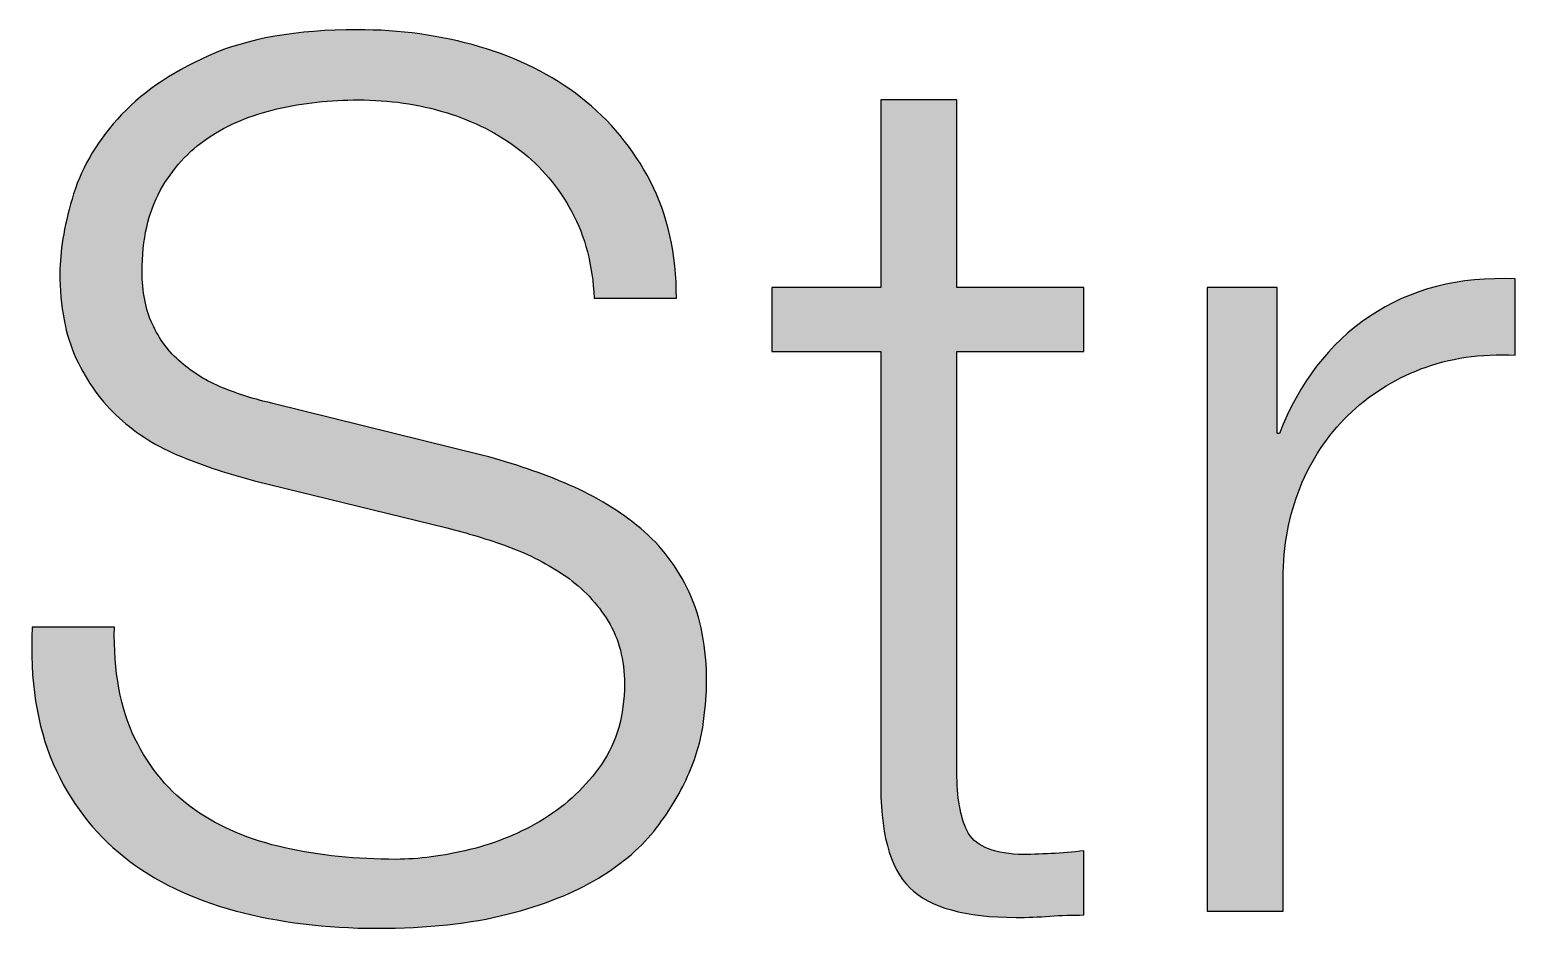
# Paper-space layout 'A3mask' of a CAD drawing. Extents: x 0 to 394, y 0 to 277.
# Drawn here: x 318.947 to 322.327, y 39.345 to 41.388 of the extents above; entities that cross this region are included whole.
import ezdxf
from ezdxf.enums import TextEntityAlignment as Align

# ---------------------------------------------------------------- set-up
doc = ezdxf.new("R2010")
doc.units = 0
doc.layers.get('0').update_dxf_attribs({"linetype": 'CONTINUOUS'})
doc.layers.get('Defpoints').update_dxf_attribs({"linetype": 'CONTINUOUS'})
doc.layers.add('JPP_Mask', color=7, linetype='CONTINUOUS')
doc.styles.add('JPP', font='arial.ttf')

# ---------------------------------------------------------------- blocks, each defined once
blk = doc.blocks.new('A3mask')
at = {"true_color": 0x004a91}
h = blk.add_hatch(color=154, dxfattribs=at)
edge = h.paths.add_edge_path()
edge.add_spline(control_points=[(320.3732, 39.5729), (320.4053, 39.6152), (320.43, 39.6568), (320.4475, 39.6981)], knot_values=[44, 44, 44, 44, 45, 45, 45, 45], degree=3, periodic=0)
edge.add_spline(control_points=[(320.4475, 39.6981), (320.4649, 39.7393), (320.4759, 39.7783), (320.4805, 39.815)], knot_values=[43, 43, 43, 43, 44, 44, 44, 44], degree=3, periodic=0)
edge.add_spline(control_points=[(320.4805, 39.815), (320.485, 39.8516), (320.4874, 39.8811), (320.4874, 39.903)], knot_values=[42, 42, 42, 42, 43, 43, 43, 43], degree=3, periodic=0)
edge.add_spline(control_points=[(320.4874, 39.903), (320.4874, 39.9837), (320.474, 40.0524), (320.4475, 40.1093)], knot_values=[41, 41, 41, 41, 42, 42, 42, 42], degree=3, periodic=0)
edge.add_spline(control_points=[(320.4475, 40.1093), (320.4208, 40.1662), (320.3842, 40.2143), (320.3375, 40.2537), (320.2907, 40.2932), (320.2366, 40.3261), (320.1752, 40.3527)], knot_values=[39, 39, 39, 39, 40, 40, 40, 41, 41, 41, 41], degree=3, periodic=0)
edge.add_spline(control_points=[(320.1752, 40.3527), (320.1137, 40.3793), (320.0482, 40.4018), (319.9785, 40.42)], knot_values=[38, 38, 38, 38, 39, 39, 39, 39], degree=3, periodic=0)
edge.add_spline(control_points=[(319.9785, 40.42), (319.9785, 40.42), (319.4999, 40.5384), (319.4999, 40.5384), (319.4596, 40.5475), (319.4215, 40.5594), (319.3858, 40.5741)], knot_values=[36, 36, 36, 36, 37, 37, 37, 38, 38, 38, 38], degree=3, periodic=0)
edge.add_spline(control_points=[(319.3858, 40.5741), (319.35, 40.5888), (319.3184, 40.608), (319.2909, 40.6319)], knot_values=[35, 35, 35, 35, 36, 36, 36, 36], degree=3, periodic=0)
edge.add_spline(control_points=[(319.2909, 40.6319), (319.2634, 40.6557), (319.2418, 40.6846), (319.2262, 40.7185), (319.2106, 40.7524), (319.2029, 40.7924), (319.2029, 40.8382)], knot_values=[33, 33, 33, 33, 34, 34, 34, 35, 35, 35, 35], degree=3, periodic=0)
edge.add_spline(control_points=[(319.2029, 40.8382), (319.2029, 40.9115), (319.2166, 40.973), (319.2441, 41.0225)], knot_values=[32, 32, 32, 32, 33, 33, 33, 33], degree=3, periodic=0)
edge.add_spline(control_points=[(319.2441, 41.0225), (319.2716, 41.072), (319.3078, 41.1119), (319.3528, 41.1422)], knot_values=[31, 31, 31, 31, 32, 32, 32, 32], degree=3, periodic=0)
edge.add_spline(control_points=[(319.3528, 41.1422), (319.3977, 41.1724), (319.4499, 41.1943), (319.5095, 41.2082)], knot_values=[30, 30, 30, 30, 31, 31, 31, 31], degree=3, periodic=0)
edge.add_spline(control_points=[(319.5095, 41.2082), (319.5691, 41.2219), (319.631, 41.2287), (319.6952, 41.2287)], knot_values=[29, 29, 29, 29, 30, 30, 30, 30], degree=3, periodic=0)
edge.add_spline(control_points=[(319.6952, 41.2287), (319.7649, 41.2287), (319.8314, 41.2192), (319.8946, 41.1998)], knot_values=[28, 28, 28, 28, 29, 29, 29, 29], degree=3, periodic=0)
edge.add_spline(control_points=[(319.8946, 41.1998), (319.9579, 41.1806), (320.0138, 41.1522), (320.0624, 41.1146)], knot_values=[27, 27, 27, 27, 28, 28, 28, 28], degree=3, periodic=0)
edge.add_spline(control_points=[(320.0624, 41.1146), (320.111, 41.077), (320.1504, 41.0302), (320.1807, 40.9744)], knot_values=[26, 26, 26, 26, 27, 27, 27, 27], degree=3, periodic=0)
edge.add_spline(control_points=[(320.1807, 40.9744), (320.2109, 40.9184), (320.2279, 40.8529), (320.2315, 40.7777)], knot_values=[25, 25, 25, 25, 26, 26, 26, 26], degree=3, periodic=0)
edge.add_spline(control_points=[(320.2315, 40.7777), (320.2315, 40.7777), (320.4186, 40.7777), (320.4186, 40.7777), (320.4186, 40.8784), (320.3989, 40.967), (320.3594, 41.0431), (320.32, 41.1191), (320.2673, 41.1829), (320.2013, 41.2342), (320.1353, 41.2856), (320.0583, 41.3242), (319.9702, 41.3497)], knot_values=[21, 21, 21, 21, 22, 22, 22, 23, 23, 23, 24, 24, 24, 25, 25, 25, 25], degree=3, periodic=0)
edge.add_spline(control_points=[(319.9702, 41.3497), (319.8822, 41.3755), (319.7896, 41.3883), (319.6924, 41.3883)], knot_values=[20, 20, 20, 20, 21, 21, 21, 21], degree=3, periodic=0)
edge.add_spline(control_points=[(319.6924, 41.3883), (319.5549, 41.3883), (319.4421, 41.3686), (319.3542, 41.3292)], knot_values=[19, 19, 19, 19, 20, 20, 20, 20], degree=3, periodic=0)
edge.add_spline(control_points=[(319.3542, 41.3292), (319.2661, 41.2897), (319.1969, 41.2416), (319.1465, 41.1848), (319.096, 41.128), (319.0616, 41.0675), (319.0433, 41.0033)], knot_values=[17, 17, 17, 17, 18, 18, 18, 19, 19, 19, 19], degree=3, periodic=0)
edge.add_spline(control_points=[(319.0433, 41.0033), (319.025, 40.9389), (319.0158, 40.8831), (319.0158, 40.8355)], knot_values=[16, 16, 16, 16, 17, 17, 17, 17], degree=3, periodic=0)
edge.add_spline(control_points=[(319.0158, 40.8355), (319.0158, 40.7584), (319.0282, 40.6933), (319.053, 40.6401)], knot_values=[15, 15, 15, 15, 16, 16, 16, 16], degree=3, periodic=0)
edge.add_spline(control_points=[(319.053, 40.6401), (319.0777, 40.587), (319.1102, 40.542), (319.1506, 40.5054)], knot_values=[14, 14, 14, 14, 15, 15, 15, 15], degree=3, periodic=0)
edge.add_spline(control_points=[(319.1506, 40.5054), (319.1909, 40.4687), (319.2381, 40.4394), (319.2922, 40.4174)], knot_values=[13, 13, 13, 13, 14, 14, 14, 14], degree=3, periodic=0)
edge.add_spline(control_points=[(319.2922, 40.4174), (319.3463, 40.3953), (319.4018, 40.3771), (319.4586, 40.3624)], knot_values=[12, 12, 12, 12, 13, 13, 13, 13], degree=3, periodic=0)
edge.add_spline(control_points=[(319.4586, 40.3624), (319.4586, 40.3624), (319.896, 40.2551), (319.896, 40.2551), (319.9418, 40.244), (319.9885, 40.2298), (320.0363, 40.2125)], knot_values=[10, 10, 10, 10, 11, 11, 11, 12, 12, 12, 12], degree=3, periodic=0)
edge.add_spline(control_points=[(320.0363, 40.2125), (320.0839, 40.1949), (320.1275, 40.1725), (320.1669, 40.1451)], knot_values=[9, 9, 9, 9, 10, 10, 10, 10], degree=3, periodic=0)
edge.add_spline(control_points=[(320.1669, 40.1451), (320.2063, 40.1175), (320.2384, 40.0836), (320.2632, 40.0433)], knot_values=[8, 8, 8, 8, 9, 9, 9, 9], degree=3, periodic=0)
edge.add_spline(control_points=[(320.2632, 40.0433), (320.2879, 40.0029), (320.3003, 39.9553), (320.3003, 39.9003)], knot_values=[7, 7, 7, 7, 8, 8, 8, 8], degree=3, periodic=0)
edge.add_spline(control_points=[(320.3003, 39.9003), (320.3003, 39.8288), (320.2828, 39.7678), (320.248, 39.7173)], knot_values=[6, 6, 6, 6, 7, 7, 7, 7], degree=3, periodic=0)
edge.add_spline(control_points=[(320.248, 39.7173), (320.2132, 39.667), (320.1697, 39.6257), (320.1174, 39.5936), (320.0651, 39.5615), (320.0088, 39.5381), (319.9482, 39.5234)], knot_values=[4, 4, 4, 4, 5, 5, 5, 6, 6, 6, 6], degree=3, periodic=0)
edge.add_spline(control_points=[(319.9482, 39.5234), (319.8877, 39.5087), (319.8318, 39.5014), (319.7805, 39.5014)], knot_values=[3, 3, 3, 3, 4, 4, 4, 4], degree=3, periodic=0)
edge.add_spline(control_points=[(319.7805, 39.5014), (319.6906, 39.5014), (319.6063, 39.5101), (319.5274, 39.5276)], knot_values=[2, 2, 2, 2, 3, 3, 3, 3], degree=3, periodic=0)
edge.add_spline(control_points=[(319.5274, 39.5276), (319.4485, 39.545), (319.3803, 39.5739), (319.3225, 39.6142)], knot_values=[1, 1, 1, 1, 2, 2, 2, 2], degree=3, periodic=0)
edge.add_spline(control_points=[(319.3225, 39.6142), (319.2647, 39.6544), (319.2194, 39.7086), (319.1864, 39.7764)], knot_values=[0, 0, 0, 0, 1, 1, 1, 1], degree=3, periodic=0)
edge.add_spline(control_points=[(319.1864, 39.7764), (319.1534, 39.8443), (319.1377, 39.9287), (319.1396, 40.0295)], knot_values=[53, 53, 53, 53, 54, 54, 54, 54], degree=3, periodic=0)
edge.add_spline(control_points=[(319.1396, 40.0295), (319.1396, 40.0295), (318.9526, 40.0295), (318.9526, 40.0295), (318.947, 39.9085), (318.9631, 39.8049), (319.0007, 39.7188)], knot_values=[51, 51, 51, 51, 52, 52, 52, 53, 53, 53, 53], degree=3, periodic=0)
edge.add_spline(control_points=[(319.0007, 39.7188), (319.0382, 39.6326), (319.0919, 39.562), (319.1616, 39.5069)], knot_values=[50, 50, 50, 50, 51, 51, 51, 51], degree=3, periodic=0)
edge.add_spline(control_points=[(319.1616, 39.5069), (319.2313, 39.4519), (319.3156, 39.4111), (319.4146, 39.3845), (319.5137, 39.358), (319.6209, 39.3446), (319.7364, 39.3446), (319.852, 39.3446), (319.951, 39.3553), (320.0335, 39.3764), (320.116, 39.3974), (320.1852, 39.4248), (320.2412, 39.4587)], knot_values=[46, 46, 46, 46, 47, 47, 47, 48, 48, 48, 49, 49, 49, 50, 50, 50, 50], degree=3, periodic=0)
edge.add_spline(control_points=[(320.2412, 39.4587), (320.2971, 39.4927), (320.3411, 39.5308), (320.3732, 39.5729)], knot_values=[45, 45, 45, 45, 46, 46, 46, 46], degree=3, periodic=0)
h = blk.add_hatch(color=154, dxfattribs=at)
edge = h.paths.add_edge_path()
edge.add_spline(control_points=[(321.3455, 40.7295), (321.3455, 40.766), (321.3455, 40.8024), (321.3455, 40.8024), (321.3455, 40.8024), (321.3274, 40.8024), (321.3003, 40.8024)], knot_values=[18.749925, 18.749925, 18.749925, 18.749925, 19.249925, 19.249925, 19.249925, 19.5, 19.5, 19.5, 19.5], degree=3, periodic=0)
edge.add_spline(control_points=[(321.3003, 40.8024), (321.2733, 40.8024), (321.2371, 40.8024), (321.201, 40.8024)], knot_values=[18.49993, 18.49993, 18.49993, 18.49993, 18.749925, 18.749925, 18.749925, 18.749925], degree=3, periodic=0)
edge.add_spline(control_points=[(321.201, 40.8024), (321.183, 40.8024), (321.1649, 40.8024), (321.148, 40.8024)], knot_values=[18.374932, 18.374932, 18.374932, 18.374932, 18.49993, 18.49993, 18.49993, 18.49993], degree=3, periodic=0)
edge.add_spline(control_points=[(321.148, 40.8024), (321.1311, 40.8024), (321.1153, 40.8024), (321.1018, 40.8024)], knot_values=[18.249935, 18.249935, 18.249935, 18.249935, 18.374932, 18.374932, 18.374932, 18.374932], degree=3, periodic=0)
edge.add_spline(control_points=[(321.1018, 40.8024), (321.095, 40.8024), (321.0888, 40.8024), (321.0833, 40.8024)], knot_values=[18.187436, 18.187436, 18.187436, 18.187436, 18.249935, 18.249935, 18.249935, 18.249935], degree=3, periodic=0)
edge.add_spline(control_points=[(321.0833, 40.8024), (321.0778, 40.8024), (321.073, 40.8024), (321.0691, 40.8024)], knot_values=[18.124938, 18.124938, 18.124938, 18.124938, 18.187436, 18.187436, 18.187436, 18.187436], degree=3, periodic=0)
edge.add_spline(control_points=[(321.0691, 40.8024), (321.0671, 40.8024), (321.0653, 40.8024), (321.0638, 40.8024)], knot_values=[18.093688, 18.093688, 18.093688, 18.093688, 18.124938, 18.124938, 18.124938, 18.124938], degree=3, periodic=0)
edge.add_spline(control_points=[(321.0638, 40.8024), (321.0623, 40.8024), (321.061, 40.8024), (321.0599, 40.8024)], knot_values=[18.062439, 18.062439, 18.062439, 18.062439, 18.093688, 18.093688, 18.093688, 18.093688], degree=3, periodic=0)
edge.add_spline(control_points=[(321.0599, 40.8024), (321.0594, 40.8024), (321.0589, 40.8024), (321.0585, 40.8024)], knot_values=[18.046814, 18.046814, 18.046814, 18.046814, 18.062439, 18.062439, 18.062439, 18.062439], degree=3, periodic=0)
edge.add_spline(control_points=[(321.0585, 40.8024), (321.0581, 40.8024), (321.0578, 40.8024), (321.0575, 40.8024)], knot_values=[18.031189, 18.031189, 18.031189, 18.031189, 18.046814, 18.046814, 18.046814, 18.046814], degree=3, periodic=0)
edge.add_spline(control_points=[(321.0575, 40.8024), (321.0573, 40.8024), (321.0572, 40.8024), (321.0571, 40.8024)], knot_values=[18.023377, 18.023377, 18.023377, 18.023377, 18.031189, 18.031189, 18.031189, 18.031189], degree=3, periodic=0)
edge.add_spline(control_points=[(321.0571, 40.8024), (321.057, 40.8024), (321.0569, 40.8024), (321.0569, 40.8024)], knot_values=[18.015565, 18.015565, 18.015565, 18.015565, 18.023377, 18.023377, 18.023377, 18.023377], degree=3, periodic=0)
edge.add_spline(control_points=[(321.0569, 40.8024), (321.0568, 40.8024), (321.0568, 40.8024), (321.0568, 40.8024)], knot_values=[18.011659, 18.011659, 18.011659, 18.011659, 18.015565, 18.015565, 18.015565, 18.015565], degree=3, periodic=0)
edge.add_spline(control_points=[(321.0568, 40.8024), (321.0568, 40.8024), (321.0567, 40.8024), (321.0567, 40.8024)], knot_values=[18.007752, 18.007752, 18.007752, 18.007752, 18.011659, 18.011659, 18.011659, 18.011659], degree=3, periodic=0)
edge.add_spline(control_points=[(321.0567, 40.8024), (321.0567, 40.8024), (321.0567, 40.8024), (321.0567, 40.8024)], knot_values=[18.005799, 18.005799, 18.005799, 18.005799, 18.007752, 18.007752, 18.007752, 18.007752], degree=3, periodic=0)
edge.add_spline(control_points=[(321.0567, 40.8024), (321.0567, 40.8024), (321.0567, 40.8024), (321.0567, 40.8024)], knot_values=[18.003846, 18.003846, 18.003846, 18.003846, 18.005799, 18.005799, 18.005799, 18.005799], degree=3, periodic=0)
edge.add_spline(control_points=[(321.0567, 40.8024), (321.0567, 40.8024), (321.0567, 40.8024), (321.0567, 40.8024)], knot_values=[18.00287, 18.00287, 18.00287, 18.00287, 18.003846, 18.003846, 18.003846, 18.003846], degree=3, periodic=0)
edge.add_spline(control_points=[(321.0567, 40.8024), (321.0567, 40.8024), (321.0567, 40.8024), (321.0567, 40.8024)], knot_values=[18.001893, 18.001893, 18.001893, 18.001893, 18.00287, 18.00287, 18.00287, 18.00287], degree=3, periodic=0)
edge.add_spline(control_points=[(321.0567, 40.8024), (321.0567, 40.8024), (321.0567, 40.8024), (321.0567, 40.8024)], knot_values=[18.001405, 18.001405, 18.001405, 18.001405, 18.001893, 18.001893, 18.001893, 18.001893], degree=3, periodic=0)
edge.add_spline(control_points=[(321.0567, 40.8024), (321.0567, 40.8024), (321.0567, 40.8024), (321.0567, 40.8024)], knot_values=[18.000917, 18.000917, 18.000917, 18.000917, 18.001405, 18.001405, 18.001405, 18.001405], degree=3, periodic=0)
edge.add_spline(control_points=[(321.0567, 40.8024), (321.0567, 40.8024), (321.0567, 40.8024), (321.0567, 40.8024), (321.0567, 40.8024), (321.0567, 40.8024), (321.0567, 40.8024)], knot_values=[17.99994, 17.99994, 17.99994, 17.99994, 18.000856, 18.000856, 18.000856, 18.000917, 18.000917, 18.000917, 18.000917], degree=3, periodic=0)
edge.add_spline(control_points=[(321.0567, 40.8024), (321.0567, 40.8024), (321.0567, 40.8291), (321.0567, 40.869)], knot_values=[17.749945, 17.749945, 17.749945, 17.749945, 17.99994, 17.99994, 17.99994, 17.99994], degree=3, periodic=0)
edge.add_spline(control_points=[(321.0567, 40.869), (321.0567, 40.909), (321.0567, 40.9623), (321.0567, 41.0156)], knot_values=[17.49995, 17.49995, 17.49995, 17.49995, 17.749945, 17.749945, 17.749945, 17.749945], degree=3, periodic=0)
edge.add_spline(control_points=[(321.0567, 41.0156), (321.0567, 41.0422), (321.0567, 41.0689), (321.0567, 41.0939)], knot_values=[17.374952, 17.374952, 17.374952, 17.374952, 17.49995, 17.49995, 17.49995, 17.49995], degree=3, periodic=0)
edge.add_spline(control_points=[(321.0567, 41.0939), (321.0567, 41.1188), (321.0567, 41.1422), (321.0567, 41.1621)], knot_values=[17.249955, 17.249955, 17.249955, 17.249955, 17.374952, 17.374952, 17.374952, 17.374952], degree=3, periodic=0)
edge.add_spline(control_points=[(321.0567, 41.1621), (321.0567, 41.1721), (321.0567, 41.1813), (321.0567, 41.1894)], knot_values=[17.187456, 17.187456, 17.187456, 17.187456, 17.249955, 17.249955, 17.249955, 17.249955], degree=3, periodic=0)
edge.add_spline(control_points=[(321.0567, 41.1894), (321.0567, 41.1975), (321.0567, 41.2046), (321.0567, 41.2104)], knot_values=[17.124958, 17.124958, 17.124958, 17.124958, 17.187456, 17.187456, 17.187456, 17.187456], degree=3, periodic=0)
edge.add_spline(control_points=[(321.0567, 41.2104), (321.0567, 41.2133), (321.0567, 41.2159), (321.0567, 41.2182)], knot_values=[17.093708, 17.093708, 17.093708, 17.093708, 17.124958, 17.124958, 17.124958, 17.124958], degree=3, periodic=0)
edge.add_spline(control_points=[(321.0567, 41.2182), (321.0567, 41.2205), (321.0567, 41.2224), (321.0567, 41.2239)], knot_values=[17.062459, 17.062459, 17.062459, 17.062459, 17.093708, 17.093708, 17.093708, 17.093708], degree=3, periodic=0)
edge.add_spline(control_points=[(321.0567, 41.2287), (321.0567, 41.2287), (321.0567, 41.2287), (321.0567, 41.2287), (321.0567, 41.2287), (321.0567, 41.2287), (321.0567, 41.2287)], knot_values=[16.999959, 16.999959, 16.999959, 16.999959, 17, 17, 17, 17.000692, 17.000692, 17.000692, 17.000692], degree=3, periodic=0)
edge.add_spline(control_points=[(321.0567, 41.2287), (321.0567, 41.2287), (321.0458, 41.2287), (321.0296, 41.2287)], knot_values=[16.749965, 16.749965, 16.749965, 16.749965, 16.999959, 16.999959, 16.999959, 16.999959], degree=3, periodic=0)
edge.add_spline(control_points=[(321.0296, 41.2287), (321.0133, 41.2287), (320.9917, 41.2287), (320.97, 41.2287)], knot_values=[16.49997, 16.49997, 16.49997, 16.49997, 16.749965, 16.749965, 16.749965, 16.749965], degree=3, periodic=0)
edge.add_spline(control_points=[(320.97, 41.2287), (320.9592, 41.2287), (320.9484, 41.2287), (320.9382, 41.2287)], knot_values=[16.374972, 16.374972, 16.374972, 16.374972, 16.49997, 16.49997, 16.49997, 16.49997], degree=3, periodic=0)
edge.add_spline(control_points=[(320.9382, 41.2287), (320.9281, 41.2287), (320.9186, 41.2287), (320.9105, 41.2287)], knot_values=[16.249975, 16.249975, 16.249975, 16.249975, 16.374972, 16.374972, 16.374972, 16.374972], degree=3, periodic=0)
edge.add_spline(control_points=[(320.9105, 41.2287), (320.9064, 41.2287), (320.9027, 41.2287), (320.8994, 41.2287)], knot_values=[16.187476, 16.187476, 16.187476, 16.187476, 16.249975, 16.249975, 16.249975, 16.249975], degree=3, periodic=0)
edge.add_spline(control_points=[(320.8994, 41.2287), (320.8961, 41.2287), (320.8932, 41.2287), (320.8908, 41.2287)], knot_values=[16.124977, 16.124977, 16.124977, 16.124977, 16.187476, 16.187476, 16.187476, 16.187476], degree=3, periodic=0)
edge.add_spline(control_points=[(320.8877, 41.2287), (320.8868, 41.2287), (320.886, 41.2287), (320.8853, 41.2287)], knot_values=[16.062479, 16.062479, 16.062479, 16.062479, 16.093728, 16.093728, 16.093728, 16.093728], degree=3, periodic=0)
edge.add_spline(control_points=[(320.8834, 41.2287), (320.8834, 41.2287), (320.8834, 41.2287), (320.8834, 41.2287), (320.8834, 41.2287), (320.8834, 41.2287), (320.8834, 41.2287)], knot_values=[15.99998, 15.99998, 15.99998, 15.99998, 16.001424, 16.001424, 16.001424, 16.001445, 16.001445, 16.001445, 16.001445], degree=3, periodic=0)
edge.add_spline(control_points=[(320.8834, 41.2287), (320.8834, 41.2287), (320.8834, 41.1221), (320.8834, 41.0156)], knot_values=[15.49999, 15.49999, 15.49999, 15.49999, 15.99998, 15.99998, 15.99998, 15.99998], degree=3, periodic=0)
edge.add_spline(control_points=[(320.8834, 41.0156), (320.8834, 40.909), (320.8834, 40.8024), (320.8834, 40.8024), (320.8834, 40.8024), (320.8834, 40.8024), (320.8834, 40.8024)], knot_values=[14.999268, 14.999268, 14.999268, 14.999268, 15.499258, 15.499258, 15.499258, 15.49999, 15.49999, 15.49999, 15.49999], degree=3, periodic=0)
edge.add_spline(control_points=[(320.8806, 40.8024), (320.8797, 40.8024), (320.8786, 40.8024), (320.8773, 40.8024)], knot_values=[14.906252, 14.906252, 14.906252, 14.906252, 14.937501, 14.937501, 14.937501, 14.937501], degree=3, periodic=0)
edge.add_spline(control_points=[(320.8773, 40.8024), (320.876, 40.8024), (320.8745, 40.8024), (320.8728, 40.8024)], knot_values=[14.875002, 14.875002, 14.875002, 14.875002, 14.906252, 14.906252, 14.906252, 14.906252], degree=3, periodic=0)
edge.add_spline(control_points=[(320.8728, 40.8024), (320.8694, 40.8024), (320.8653, 40.8024), (320.8606, 40.8024)], knot_values=[14.812504, 14.812504, 14.812504, 14.812504, 14.875002, 14.875002, 14.875002, 14.875002], degree=3, periodic=0)
edge.add_spline(control_points=[(320.8606, 40.8024), (320.8558, 40.8024), (320.8505, 40.8024), (320.8447, 40.8024)], knot_values=[14.750005, 14.750005, 14.750005, 14.750005, 14.812504, 14.812504, 14.812504, 14.812504], degree=3, periodic=0)
edge.add_spline(control_points=[(320.8447, 40.8024), (320.8331, 40.8024), (320.8196, 40.8024), (320.8051, 40.8024)], knot_values=[14.625008, 14.625008, 14.625008, 14.625008, 14.750005, 14.750005, 14.750005, 14.750005], degree=3, periodic=0)
edge.add_spline(control_points=[(320.8051, 40.8024), (320.7906, 40.8024), (320.7751, 40.8024), (320.7596, 40.8024)], knot_values=[14.50001, 14.50001, 14.50001, 14.50001, 14.625008, 14.625008, 14.625008, 14.625008], degree=3, periodic=0)
edge.add_spline(control_points=[(320.7596, 40.8024), (320.7287, 40.8024), (320.6977, 40.8024), (320.6745, 40.8024)], knot_values=[14.250015, 14.250015, 14.250015, 14.250015, 14.50001, 14.50001, 14.50001, 14.50001], degree=3, periodic=0)
edge.add_spline(control_points=[(320.6745, 40.8024), (320.6513, 40.8024), (320.6358, 40.8024), (320.6358, 40.8024), (320.6358, 40.8024), (320.6358, 40.8024), (320.6358, 40.8024)], knot_values=[13.999043, 13.999043, 13.999043, 13.999043, 14.249058, 14.249058, 14.249058, 14.250015, 14.250015, 14.250015, 14.250015], degree=3, periodic=0)
edge.add_spline(control_points=[(320.6358, 40.8008), (320.6358, 40.8002), (320.6358, 40.7996), (320.6358, 40.7988)], knot_values=[13.906272, 13.906272, 13.906272, 13.906272, 13.937521, 13.937521, 13.937521, 13.937521], degree=3, periodic=0)
edge.add_spline(control_points=[(320.6358, 40.7961), (320.6358, 40.7942), (320.6358, 40.7917), (320.6358, 40.789)], knot_values=[13.812524, 13.812524, 13.812524, 13.812524, 13.875023, 13.875023, 13.875023, 13.875023], degree=3, periodic=0)
edge.add_spline(control_points=[(320.6358, 40.789), (320.6358, 40.7862), (320.6358, 40.7831), (320.6358, 40.7796)], knot_values=[13.750025, 13.750025, 13.750025, 13.750025, 13.812524, 13.812524, 13.812524, 13.812524], degree=3, periodic=0)
edge.add_spline(control_points=[(320.6358, 40.7796), (320.6358, 40.7728), (320.6358, 40.7648), (320.6358, 40.7563)], knot_values=[13.625027, 13.625027, 13.625027, 13.625027, 13.750025, 13.750025, 13.750025, 13.750025], degree=3, periodic=0)
edge.add_spline(control_points=[(320.6358, 40.7563), (320.6358, 40.7478), (320.6358, 40.7387), (320.6358, 40.7295)], knot_values=[13.50003, 13.50003, 13.50003, 13.50003, 13.625027, 13.625027, 13.625027, 13.625027], degree=3, periodic=0)
edge.add_spline(control_points=[(320.6358, 40.7295), (320.6358, 40.7113), (320.6358, 40.6931), (320.6358, 40.6794)], knot_values=[13.250035, 13.250035, 13.250035, 13.250035, 13.50003, 13.50003, 13.50003, 13.50003], degree=3, periodic=0)
edge.add_spline(control_points=[(320.6358, 40.6794), (320.6358, 40.6658), (320.6358, 40.6567), (320.6358, 40.6567), (320.6358, 40.6567), (320.6358, 40.6567), (320.6358, 40.6567)], knot_values=[12.999308, 12.999308, 12.999308, 12.999308, 13.249343, 13.249343, 13.249343, 13.250035, 13.250035, 13.250035, 13.250035], degree=3, periodic=0)
edge.add_spline(control_points=[(320.6386, 40.6567), (320.6395, 40.6567), (320.6406, 40.6567), (320.642, 40.6567)], knot_values=[12.906292, 12.906292, 12.906292, 12.906292, 12.937541, 12.937541, 12.937541, 12.937541], degree=3, periodic=0)
edge.add_spline(control_points=[(320.642, 40.6567), (320.6433, 40.6567), (320.6448, 40.6567), (320.6465, 40.6567)], knot_values=[12.875042, 12.875042, 12.875042, 12.875042, 12.906292, 12.906292, 12.906292, 12.906292], degree=3, periodic=0)
edge.add_spline(control_points=[(320.6465, 40.6567), (320.6499, 40.6567), (320.654, 40.6567), (320.6587, 40.6567)], knot_values=[12.812544, 12.812544, 12.812544, 12.812544, 12.875042, 12.875042, 12.875042, 12.875042], degree=3, periodic=0)
edge.add_spline(control_points=[(320.6587, 40.6567), (320.6634, 40.6567), (320.6687, 40.6567), (320.6745, 40.6567)], knot_values=[12.750045, 12.750045, 12.750045, 12.750045, 12.812544, 12.812544, 12.812544, 12.812544], degree=3, periodic=0)
edge.add_spline(control_points=[(320.6745, 40.6567), (320.6861, 40.6567), (320.6997, 40.6567), (320.7142, 40.6567)], knot_values=[12.625048, 12.625048, 12.625048, 12.625048, 12.750045, 12.750045, 12.750045, 12.750045], degree=3, periodic=0)
edge.add_spline(control_points=[(320.7142, 40.6567), (320.7287, 40.6567), (320.7441, 40.6567), (320.7596, 40.6567)], knot_values=[12.50005, 12.50005, 12.50005, 12.50005, 12.625048, 12.625048, 12.625048, 12.625048], degree=3, periodic=0)
edge.add_spline(control_points=[(320.7596, 40.6567), (320.7905, 40.6567), (320.8215, 40.6567), (320.8447, 40.6567)], knot_values=[12.250055, 12.250055, 12.250055, 12.250055, 12.50005, 12.50005, 12.50005, 12.50005], degree=3, periodic=0)
edge.add_spline(control_points=[(320.8447, 40.6567), (320.8679, 40.6567), (320.8834, 40.6567), (320.8834, 40.6567), (320.8834, 40.6567), (320.8834, 40.6567), (320.8834, 40.6567)], knot_values=[11.999694, 11.999694, 11.999694, 11.999694, 12.249749, 12.249749, 12.249749, 12.250055, 12.250055, 12.250055, 12.250055], degree=3, periodic=0)
edge.add_spline(control_points=[(320.8834, 40.6539), (320.8834, 40.653), (320.8834, 40.6518), (320.8834, 40.6505)], knot_values=[11.953186, 11.953186, 11.953186, 11.953186, 11.968811, 11.968811, 11.968811, 11.968811], degree=3, periodic=0)
edge.add_spline(control_points=[(320.8834, 40.6505), (320.8834, 40.6491), (320.8834, 40.6476), (320.8834, 40.6458)], knot_values=[11.937561, 11.937561, 11.937561, 11.937561, 11.953186, 11.953186, 11.953186, 11.953186], degree=3, periodic=0)
edge.add_spline(control_points=[(320.8834, 40.6458), (320.8834, 40.6422), (320.8834, 40.6379), (320.8834, 40.6327)], knot_values=[11.906312, 11.906312, 11.906312, 11.906312, 11.937561, 11.937561, 11.937561, 11.937561], degree=3, periodic=0)
edge.add_spline(control_points=[(320.8834, 40.6327), (320.8834, 40.6275), (320.8834, 40.6216), (320.8834, 40.615)], knot_values=[11.875063, 11.875063, 11.875063, 11.875063, 11.906312, 11.906312, 11.906312, 11.906312], degree=3, periodic=0)
edge.add_spline(control_points=[(320.8834, 40.615), (320.8834, 40.6017), (320.8834, 40.5856), (320.8834, 40.5671)], knot_values=[11.812564, 11.812564, 11.812564, 11.812564, 11.875063, 11.875063, 11.875063, 11.875063], degree=3, periodic=0)
edge.add_spline(control_points=[(320.8834, 40.5671), (320.8834, 40.5486), (320.8834, 40.5278), (320.8834, 40.505)], knot_values=[11.750065, 11.750065, 11.750065, 11.750065, 11.812564, 11.812564, 11.812564, 11.812564], degree=3, periodic=0)
edge.add_spline(control_points=[(320.8834, 40.505), (320.8834, 40.4595), (320.8834, 40.4064), (320.8834, 40.3495)], knot_values=[11.625068, 11.625068, 11.625068, 11.625068, 11.750065, 11.750065, 11.750065, 11.750065], degree=3, periodic=0)
edge.add_spline(control_points=[(320.8834, 40.3495), (320.8834, 40.2927), (320.8834, 40.232), (320.8834, 40.1713)], knot_values=[11.50007, 11.50007, 11.50007, 11.50007, 11.625068, 11.625068, 11.625068, 11.625068], degree=3, periodic=0)
edge.add_spline(control_points=[(320.8834, 40.1713), (320.8834, 40.0499), (320.8834, 39.9285), (320.8834, 39.8375)], knot_values=[11.250075, 11.250075, 11.250075, 11.250075, 11.50007, 11.50007, 11.50007, 11.50007], degree=3, periodic=0)
edge.add_spline(control_points=[(320.8834, 39.8375), (320.8834, 39.7464), (320.8834, 39.6857), (320.8834, 39.6857), (320.8816, 39.5647), (320.9035, 39.4816), (320.9494, 39.4369)], knot_values=[10, 10, 10, 10, 10.250075, 10.250075, 10.250075, 11.250075, 11.250075, 11.250075, 11.250075], degree=3, periodic=0)
edge.add_spline(control_points=[(320.9494, 39.4369), (320.9952, 39.3919), (321.0759, 39.3693), (321.1914, 39.3693)], knot_values=[9, 9, 9, 9, 10, 10, 10, 10], degree=3, periodic=0)
edge.add_spline(control_points=[(321.1914, 39.3693), (321.2171, 39.3693), (321.2428, 39.3703), (321.2684, 39.3722)], knot_values=[8, 8, 8, 8, 9, 9, 9, 9], degree=3, periodic=0)
edge.add_spline(control_points=[(321.2684, 39.3722), (321.2941, 39.374), (321.3198, 39.3748), (321.3455, 39.3748)], knot_values=[7, 7, 7, 7, 8, 8, 8, 8], degree=3, periodic=0)
edge.add_spline(control_points=[(321.3455, 39.3748), (321.3455, 39.3748), (321.3455, 39.5207), (321.3455, 39.5207), (321.296, 39.5152), (321.2465, 39.5124), (321.197, 39.5124)], knot_values=[5, 5, 5, 5, 6, 6, 6, 7, 7, 7, 7], degree=3, periodic=0)
edge.add_spline(control_points=[(321.197, 39.5124), (321.1346, 39.5161), (321.0956, 39.5339), (321.0801, 39.566)], knot_values=[4, 4, 4, 4, 5, 5, 5, 5], degree=3, periodic=0)
edge.add_spline(control_points=[(321.0801, 39.566), (321.0644, 39.5981), (321.0567, 39.6426), (321.0567, 39.6994)], knot_values=[3, 3, 3, 3, 4, 4, 4, 4], degree=3, periodic=0)
edge.add_spline(control_points=[(321.0567, 39.6994), (321.0567, 39.6994), (321.0567, 40.6567), (321.0567, 40.6567), (321.0567, 40.6567), (321.1289, 40.6567), (321.2011, 40.6567)], knot_values=[1.5, 1.5, 1.5, 1.5, 2.5, 2.5, 2.5, 3, 3, 3, 3], degree=3, periodic=0)
edge.add_spline(control_points=[(321.2011, 40.6567), (321.2733, 40.6567), (321.3455, 40.6567), (321.3455, 40.6567), (321.3455, 40.6567), (321.3455, 40.6931), (321.3455, 40.7295)], knot_values=[0.5, 0.5, 0.5, 0.5, 1, 1, 1, 1.5, 1.5, 1.5, 1.5], degree=3, periodic=0)
h = blk.add_hatch(color=154, dxfattribs=at)
edge = h.paths.add_edge_path()
edge.add_spline(control_points=[(321.7993, 40.0214), (321.7993, 40.0923), (321.7993, 40.1396), (321.7993, 40.1396), (321.7993, 40.2148), (321.8121, 40.284), (321.8378, 40.3472)], knot_values=[8, 8, 8, 8, 8.250035, 8.250035, 8.250035, 9.250035, 9.250035, 9.250035, 9.250035], degree=3, periodic=0)
edge.add_spline(control_points=[(321.8378, 40.3472), (321.8634, 40.4105), (321.8997, 40.465), (321.9464, 40.5109)], knot_values=[7, 7, 7, 7, 8, 8, 8, 8], degree=3, periodic=0)
edge.add_spline(control_points=[(321.9464, 40.5109), (321.9932, 40.5567), (322.0487, 40.592), (322.1128, 40.6167), (322.177, 40.6415), (322.2485, 40.652), (322.3274, 40.6485)], knot_values=[5, 5, 5, 5, 6, 6, 6, 7, 7, 7, 7], degree=3, periodic=0)
edge.add_spline(control_points=[(322.3274, 40.6485), (322.3274, 40.6485), (322.3274, 40.8216), (322.3274, 40.8216), (322.199, 40.8271), (322.0885, 40.7987), (321.9959, 40.7364), (321.9033, 40.6741), (321.835, 40.5851), (321.791, 40.4697)], knot_values=[2, 2, 2, 2, 3, 3, 3, 4, 4, 4, 5, 5, 5, 5], degree=3, periodic=0)
edge.add_spline(control_points=[(321.791, 40.4697), (321.791, 40.4697), (321.7855, 40.4697), (321.7855, 40.4697)], knot_values=[1.00001, 1.00001, 1.00001, 1.00001, 2, 2, 2, 2], degree=3, periodic=0)
edge.add_spline(control_points=[(321.7855, 40.4697), (321.7855, 40.4697), (321.7855, 40.5528), (321.7855, 40.636)], knot_values=[0.5, 0.5, 0.5, 0.5, 1, 1, 1, 1], degree=3, periodic=0)
edge.add_spline(control_points=[(321.7855, 40.636), (321.7855, 40.7192), (321.7855, 40.8024), (321.7855, 40.8024), (321.7855, 40.8024), (321.7755, 40.8024), (321.7606, 40.8024)], knot_values=[12.749965, 12.749965, 12.749965, 12.749965, 13.249965, 13.249965, 13.249965, 13.5, 13.5, 13.5, 13.5], degree=3, periodic=0)
edge.add_spline(control_points=[(321.7606, 40.8024), (321.7456, 40.8024), (321.7257, 40.8024), (321.7058, 40.8024)], knot_values=[12.49997, 12.49997, 12.49997, 12.49997, 12.749965, 12.749965, 12.749965, 12.749965], degree=3, periodic=0)
edge.add_spline(control_points=[(321.7058, 40.8024), (321.6958, 40.8024), (321.6858, 40.8024), (321.6765, 40.8024)], knot_values=[12.374973, 12.374973, 12.374973, 12.374973, 12.49997, 12.49997, 12.49997, 12.49997], degree=3, periodic=0)
edge.add_spline(control_points=[(321.6765, 40.8024), (321.6671, 40.8024), (321.6584, 40.8024), (321.6509, 40.8024)], knot_values=[12.249975, 12.249975, 12.249975, 12.249975, 12.374973, 12.374973, 12.374973, 12.374973], degree=3, periodic=0)
edge.add_spline(control_points=[(321.6509, 40.8024), (321.6472, 40.8024), (321.6438, 40.8024), (321.6407, 40.8024)], knot_values=[12.187476, 12.187476, 12.187476, 12.187476, 12.249975, 12.249975, 12.249975, 12.249975], degree=3, periodic=0)
edge.add_spline(control_points=[(321.6407, 40.8024), (321.6377, 40.8024), (321.635, 40.8024), (321.6329, 40.8024)], knot_values=[12.124977, 12.124977, 12.124977, 12.124977, 12.187476, 12.187476, 12.187476, 12.187476], degree=3, periodic=0)
edge.add_spline(control_points=[(321.6299, 40.8024), (321.6291, 40.8024), (321.6284, 40.8024), (321.6278, 40.8024)], knot_values=[12.062479, 12.062479, 12.062479, 12.062479, 12.093728, 12.093728, 12.093728, 12.093728], degree=3, periodic=0)
edge.add_spline(control_points=[(321.626, 40.8024), (321.626, 40.8024), (321.626, 40.8024), (321.626, 40.8024), (321.626, 40.8024), (321.626, 40.8024), (321.626, 40.8024)], knot_values=[11.99998, 11.99998, 11.99998, 11.99998, 12.001425, 12.001425, 12.001425, 12.001445, 12.001445, 12.001445, 12.001445], degree=3, periodic=0)
edge.add_spline(control_points=[(321.626, 40.8024), (321.626, 40.8024), (321.626, 40.4476), (321.626, 40.0928)], knot_values=[11.49999, 11.49999, 11.49999, 11.49999, 11.99998, 11.99998, 11.99998, 11.99998], degree=3, periodic=0)
edge.add_spline(control_points=[(321.626, 40.0928), (321.626, 39.738), (321.626, 39.3832), (321.626, 39.3832), (321.626, 39.3832), (321.626, 39.3832), (321.626, 39.3832)], knot_values=[10.999023, 10.999023, 10.999023, 10.999023, 11.499013, 11.499013, 11.499013, 11.49999, 11.49999, 11.49999, 11.49999], degree=3, periodic=0)
edge.add_spline(control_points=[(321.6279, 39.3832), (321.6286, 39.3832), (321.6294, 39.3832), (321.6303, 39.3832)], knot_values=[10.906252, 10.906252, 10.906252, 10.906252, 10.937501, 10.937501, 10.937501, 10.937501], degree=3, periodic=0)
edge.add_spline(control_points=[(321.6334, 39.3832), (321.6358, 39.3832), (321.6387, 39.3832), (321.642, 39.3832)], knot_values=[10.812504, 10.812504, 10.812504, 10.812504, 10.875003, 10.875003, 10.875003, 10.875003], degree=3, periodic=0)
edge.add_spline(control_points=[(321.642, 39.3832), (321.6453, 39.3832), (321.649, 39.3832), (321.6531, 39.3832)], knot_values=[10.750005, 10.750005, 10.750005, 10.750005, 10.812504, 10.812504, 10.812504, 10.812504], degree=3, periodic=0)
edge.add_spline(control_points=[(321.6531, 39.3832), (321.6612, 39.3832), (321.6707, 39.3832), (321.6808, 39.3832)], knot_values=[10.625008, 10.625008, 10.625008, 10.625008, 10.750005, 10.750005, 10.750005, 10.750005], degree=3, periodic=0)
edge.add_spline(control_points=[(321.6808, 39.3832), (321.691, 39.3832), (321.7018, 39.3832), (321.7126, 39.3832)], knot_values=[10.50001, 10.50001, 10.50001, 10.50001, 10.625008, 10.625008, 10.625008, 10.625008], degree=3, periodic=0)
edge.add_spline(control_points=[(321.7126, 39.3832), (321.7343, 39.3832), (321.7559, 39.3832), (321.7722, 39.3832)], knot_values=[10.250015, 10.250015, 10.250015, 10.250015, 10.50001, 10.50001, 10.50001, 10.50001], degree=3, periodic=0)
edge.add_spline(control_points=[(321.7722, 39.3832), (321.7884, 39.3832), (321.7993, 39.3832), (321.7993, 39.3832), (321.7993, 39.3832), (321.7993, 39.3832), (321.7993, 39.3832)], knot_values=[9.999532, 9.999532, 9.999532, 9.999532, 10.249547, 10.249547, 10.249547, 10.250015, 10.250015, 10.250015, 10.250015], degree=3, periodic=0)
edge.add_spline(control_points=[(321.7993, 39.3832), (321.7993, 39.3832), (321.7993, 39.3832), (321.7993, 39.3832)], knot_values=[9.999288, 9.999288, 9.999288, 9.999288, 9.999532, 9.999532, 9.999532, 9.999532], degree=3, periodic=0)
edge.add_spline(control_points=[(321.7993, 39.3854), (321.7993, 39.3861), (321.7993, 39.387), (321.7993, 39.388)], knot_values=[9.953146, 9.953146, 9.953146, 9.953146, 9.968771, 9.968771, 9.968771, 9.968771], degree=3, periodic=0)
edge.add_spline(control_points=[(321.7993, 39.388), (321.7993, 39.3891), (321.7993, 39.3903), (321.7993, 39.3917)], knot_values=[9.937521, 9.937521, 9.937521, 9.937521, 9.953146, 9.953146, 9.953146, 9.953146], degree=3, periodic=0)
edge.add_spline(control_points=[(321.7993, 39.3917), (321.7993, 39.3945), (321.7993, 39.3979), (321.7993, 39.4019)], knot_values=[9.906272, 9.906272, 9.906272, 9.906272, 9.937521, 9.937521, 9.937521, 9.937521], degree=3, periodic=0)
edge.add_spline(control_points=[(321.7993, 39.4019), (321.7993, 39.4059), (321.7993, 39.4105), (321.7993, 39.4157)], knot_values=[9.875022, 9.875022, 9.875022, 9.875022, 9.906272, 9.906272, 9.906272, 9.906272], degree=3, periodic=0)
edge.add_spline(control_points=[(321.7993, 39.4157), (321.7993, 39.426), (321.7993, 39.4386), (321.7993, 39.453)], knot_values=[9.812524, 9.812524, 9.812524, 9.812524, 9.875022, 9.875022, 9.875022, 9.875022], degree=3, periodic=0)
edge.add_spline(control_points=[(321.7993, 39.453), (321.7993, 39.4674), (321.7993, 39.4836), (321.7993, 39.5014)], knot_values=[9.750025, 9.750025, 9.750025, 9.750025, 9.812524, 9.812524, 9.812524, 9.812524], degree=3, periodic=0)
edge.add_spline(control_points=[(321.7993, 39.5014), (321.7993, 39.5368), (321.7993, 39.5782), (321.7993, 39.6225)], knot_values=[9.625027, 9.625027, 9.625027, 9.625027, 9.750025, 9.750025, 9.750025, 9.750025], degree=3, periodic=0)
edge.add_spline(control_points=[(321.7993, 39.6225), (321.7993, 39.6668), (321.7993, 39.7141), (321.7993, 39.7614)], knot_values=[9.50003, 9.50003, 9.50003, 9.50003, 9.625027, 9.625027, 9.625027, 9.625027], degree=3, periodic=0)
edge.add_spline(control_points=[(321.7993, 39.7614), (321.7993, 39.8559), (321.7993, 39.9505), (321.7993, 40.0214)], knot_values=[9.250035, 9.250035, 9.250035, 9.250035, 9.50003, 9.50003, 9.50003, 9.50003], degree=3, periodic=0)
at = {"layer": 'Defpoints', "color": 154, "true_color": 0x004a91}
for points, knots in [([(319.1864, 39.7764), (319.2194, 39.7086), (319.2647, 39.6544), (319.3225, 39.6142), (319.3803, 39.5739), (319.4485, 39.545), (319.5274, 39.5276), (319.6063, 39.5101), (319.6906, 39.5014), (319.7805, 39.5014), (319.8318, 39.5014), (319.8877, 39.5087), (319.9482, 39.5234), (320.0088, 39.5381), (320.0651, 39.5615), (320.1174, 39.5936), (320.1697, 39.6257), (320.2132, 39.667), (320.248, 39.7173), (320.2828, 39.7678), (320.3003, 39.8288), (320.3003, 39.9003), (320.3003, 39.9553), (320.2879, 40.0029), (320.2632, 40.0433), (320.2384, 40.0836), (320.2063, 40.1175), (320.1669, 40.1451), (320.1275, 40.1725), (320.0839, 40.1949), (320.0363, 40.2125), (319.9885, 40.2298), (319.9418, 40.244), (319.896, 40.2551), (319.896, 40.2551), (319.4586, 40.3624), (319.4586, 40.3624), (319.4018, 40.3771), (319.3463, 40.3953), (319.2922, 40.4174), (319.2381, 40.4394), (319.1909, 40.4687), (319.1506, 40.5054), (319.1102, 40.542), (319.0777, 40.587), (319.053, 40.6401), (319.0282, 40.6933), (319.0158, 40.7584), (319.0158, 40.8355), (319.0158, 40.8831), (319.025, 40.9389), (319.0433, 41.0033), (319.0616, 41.0675), (319.096, 41.128), (319.1465, 41.1848), (319.1969, 41.2416), (319.2661, 41.2897), (319.3542, 41.3292), (319.4421, 41.3686), (319.5549, 41.3883), (319.6924, 41.3883), (319.7896, 41.3883), (319.8822, 41.3755), (319.9702, 41.3497), (320.0583, 41.3242), (320.1353, 41.2856), (320.2013, 41.2342), (320.2673, 41.1829), (320.32, 41.1191), (320.3594, 41.0431), (320.3989, 40.967), (320.4186, 40.8784), (320.4186, 40.7777), (320.4186, 40.7777), (320.2315, 40.7777), (320.2315, 40.7777), (320.2279, 40.8529), (320.2109, 40.9184), (320.1807, 40.9744), (320.1504, 41.0302), (320.111, 41.077), (320.0624, 41.1146), (320.0138, 41.1522), (319.9579, 41.1806), (319.8946, 41.1998), (319.8314, 41.2192), (319.7649, 41.2287), (319.6952, 41.2287), (319.631, 41.2287), (319.5691, 41.2219), (319.5095, 41.2082), (319.4499, 41.1943), (319.3977, 41.1724), (319.3528, 41.1422), (319.3078, 41.1119), (319.2716, 41.072), (319.2441, 41.0225), (319.2166, 40.973), (319.2029, 40.9115), (319.2029, 40.8382), (319.2029, 40.7924), (319.2106, 40.7524), (319.2262, 40.7185), (319.2418, 40.6846), (319.2634, 40.6557), (319.2909, 40.6319), (319.3184, 40.608), (319.35, 40.5888), (319.3858, 40.5741), (319.4215, 40.5594), (319.4596, 40.5475), (319.4999, 40.5384), (319.4999, 40.5384), (319.9785, 40.42), (319.9785, 40.42), (320.0482, 40.4018), (320.1137, 40.3793), (320.1752, 40.3527), (320.2366, 40.3261), (320.2907, 40.2932), (320.3375, 40.2537), (320.3842, 40.2143), (320.4208, 40.1662), (320.4475, 40.1093), (320.474, 40.0524), (320.4874, 39.9837), (320.4874, 39.903), (320.4874, 39.8811), (320.485, 39.8516), (320.4805, 39.815), (320.4759, 39.7783), (320.4649, 39.7393), (320.4475, 39.6981), (320.43, 39.6568), (320.4053, 39.6152), (320.3732, 39.5729), (320.3411, 39.5308), (320.2971, 39.4927), (320.2412, 39.4587), (320.1852, 39.4248), (320.116, 39.3974), (320.0335, 39.3764), (319.951, 39.3553), (319.852, 39.3446), (319.7364, 39.3446), (319.6209, 39.3446), (319.5137, 39.358), (319.4146, 39.3845), (319.3156, 39.4111), (319.2313, 39.4519), (319.1616, 39.5069), (319.0919, 39.562), (319.0382, 39.6326), (319.0007, 39.7188), (318.9631, 39.8049), (318.947, 39.9085), (318.9526, 40.0295), (318.9526, 40.0295), (319.1396, 40.0295), (319.1396, 40.0295), (319.1377, 39.9287), (319.1534, 39.8443), (319.1864, 39.7764)], [0, 0, 0, 0, 1, 1, 1, 2, 2, 2, 3, 3, 3, 4, 4, 4, 5, 5, 5, 6, 6, 6, 7, 7, 7, 8, 8, 8, 9, 9, 9, 10, 10, 10, 11, 11, 11, 12, 12, 12, 13, 13, 13, 14, 14, 14, 15, 15, 15, 16, 16, 16, 17, 17, 17, 18, 18, 18, 19, 19, 19, 20, 20, 20, 21, 21, 21, 22, 22, 22, 23, 23, 23, 24, 24, 24, 25, 25, 25, 26, 26, 26, 27, 27, 27, 28, 28, 28, 29, 29, 29, 30, 30, 30, 31, 31, 31, 32, 32, 32, 33, 33, 33, 34, 34, 34, 35, 35, 35, 36, 36, 36, 37, 37, 37, 38, 38, 38, 39, 39, 39, 40, 40, 40, 41, 41, 41, 42, 42, 42, 43, 43, 43, 44, 44, 44, 45, 45, 45, 46, 46, 46, 47, 47, 47, 48, 48, 48, 49, 49, 49, 50, 50, 50, 51, 51, 51, 52, 52, 52, 53, 53, 53, 54, 54, 54, 54]), ([(321.3455, 40.8024), (321.3455, 40.8024), (321.3455, 40.6567), (321.3455, 40.6567), (321.3455, 40.6567), (321.0567, 40.6567), (321.0567, 40.6567), (321.0567, 40.6567), (321.0567, 39.6994), (321.0567, 39.6994), (321.0567, 39.6426), (321.0644, 39.5981), (321.0801, 39.566), (321.0956, 39.5339), (321.1346, 39.5161), (321.197, 39.5124), (321.2465, 39.5124), (321.296, 39.5152), (321.3455, 39.5207), (321.3455, 39.5207), (321.3455, 39.3748), (321.3455, 39.3748), (321.3198, 39.3748), (321.2941, 39.374), (321.2684, 39.3722), (321.2428, 39.3703), (321.2171, 39.3693), (321.1914, 39.3693), (321.0759, 39.3693), (320.9952, 39.3919), (320.9494, 39.4369), (320.9035, 39.4816), (320.8816, 39.5647), (320.8834, 39.6857), (320.8834, 39.6857), (320.8834, 40.6567), (320.8834, 40.6567), (320.8834, 40.6567), (320.6358, 40.6567), (320.6358, 40.6567), (320.6358, 40.6567), (320.6358, 40.8024), (320.6358, 40.8024), (320.6358, 40.8024), (320.8834, 40.8024), (320.8834, 40.8024), (320.8834, 40.8024), (320.8834, 41.2287), (320.8834, 41.2287), (320.8834, 41.2287), (321.0567, 41.2287), (321.0567, 41.2287), (321.0567, 41.2287), (321.0567, 40.8024), (321.0567, 40.8024), (321.0567, 40.8024), (321.3455, 40.8024), (321.3455, 40.8024)], [0, 0, 0, 0, 1, 1, 1, 2, 2, 2, 3, 3, 3, 4, 4, 4, 5, 5, 5, 6, 6, 6, 7, 7, 7, 8, 8, 8, 9, 9, 9, 10, 10, 10, 11, 11, 11, 12, 12, 12, 13, 13, 13, 14, 14, 14, 15, 15, 15, 16, 16, 16, 17, 17, 17, 18, 18, 18, 19, 19, 19, 19]), ([(321.7855, 40.8024), (321.7855, 40.8024), (321.7855, 40.4697), (321.7855, 40.4697), (321.7855, 40.4697), (321.791, 40.4697), (321.791, 40.4697), (321.835, 40.5851), (321.9033, 40.6741), (321.9959, 40.7364), (322.0885, 40.7987), (322.199, 40.8271), (322.3274, 40.8216), (322.3274, 40.8216), (322.3274, 40.6485), (322.3274, 40.6485), (322.2485, 40.652), (322.177, 40.6415), (322.1128, 40.6167), (322.0487, 40.592), (321.9932, 40.5567), (321.9464, 40.5109), (321.8997, 40.465), (321.8634, 40.4105), (321.8378, 40.3472), (321.8121, 40.284), (321.7993, 40.2148), (321.7993, 40.1396), (321.7993, 40.1396), (321.7993, 39.3832), (321.7993, 39.3832), (321.7993, 39.3832), (321.626, 39.3832), (321.626, 39.3832), (321.626, 39.3832), (321.626, 40.8024), (321.626, 40.8024), (321.626, 40.8024), (321.7855, 40.8024), (321.7855, 40.8024)], [0, 0, 0, 0, 1, 1, 1, 2, 2, 2, 3, 3, 3, 4, 4, 4, 5, 5, 5, 6, 6, 6, 7, 7, 7, 8, 8, 8, 9, 9, 9, 10, 10, 10, 11, 11, 11, 12, 12, 12, 13, 13, 13, 13])]:
    blk.add_open_spline(points, degree=3, knots=knots, dxfattribs=at)
at = {"color": 7, "style": 'JPP'}
for tag, p in [('Client', (361.62, 56.35)), ('Project1', (361.62, 44.1)), ('Project2', (361.62, 40.425)), ('Project3', (361.62, 36.75)), ('Title1', (361.62, 28.175)), ('Title2', (361.62, 24.5)), ('Title3', (361.62, 20.825)), ('Status', (308.7, 3.675))]:
    blk.add_attdef(tag, text='', height=1.7, dxfattribs=at).set_placement(p, align=Align.MIDDLE_LEFT)
at = {"color": 2, "style": 'JPP'}
for tag, p in [('Scale', (322.175, 12.25)), ('Checked', (366.275, 12.25)), ('Drawn', (344.225, 12.25)), ('Date', (388.325, 12.25))]:
    blk.add_attdef(tag, text='', height=1, dxfattribs=at).set_placement(p, align=Align.MIDDLE_CENTER)
at = {"color": 6, "style": 'JPP'}
for tag, p in [('Ref', (352.8, 3.675)), ('DrgNo.', (373.38, 3.675))]:
    blk.add_attdef(tag, text='', height=2, dxfattribs=at).set_placement(p, align=Align.MIDDLE_LEFT)
blk.add_attdef('Rev', text='', height=2, dxfattribs=at).set_placement((390.1746, 3.675), align=Align.MIDDLE_CENTER)

psp = doc.layouts.new('A3mask')

# ---------------------------------------------------------------- block references
at = {"layer": 'JPP_Mask'}
psp.add_blockref('A3mask', (0, 0), dxfattribs=at)

doc.saveas('drawing.dxf')
